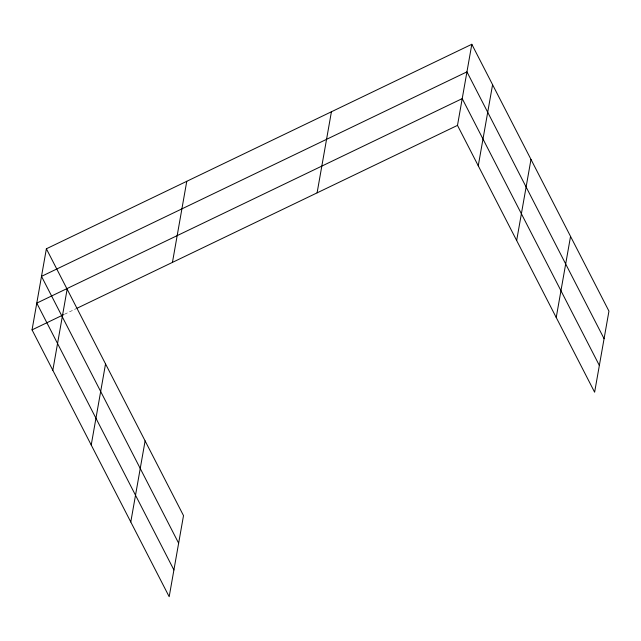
<?xml version="1.0" encoding="UTF-8"?>
<svg xmlns="http://www.w3.org/2000/svg" width="641" height="641" viewBox="0 0 641 641"><rect width="100%" height="100%" fill="white"/><g stroke="black" fill="none" stroke-linecap="round" stroke-linejoin="round"><path stroke-width="0.48" stroke-dasharray="3.21 2.4" d="M64.453 314.298L76.151 308.674"/><path stroke-width="0.96" d="M46.376 248.788L183.51 515.62L169.184 596.715L32.05 329.875L46.376 248.788L471.816 44.285L608.95 311.125L594.624 392.212L457.49 125.38L471.816 44.285M52.818 370.282L67.145 289.195M91.222 445.006L105.541 363.92M172.445 262.393L186.771 181.307M130.788 521.99L145.106 440.904M317.095 192.861L331.421 111.774M478.258 165.787L492.584 84.7M516.662 240.503L530.98 159.417M556.228 317.495L570.546 236.409M32.05 329.875L63.547 314.731M77.048 308.241L457.49 125.38M604.078 338.696L466.944 71.856L41.505 276.359L178.639 543.191M599.351 365.45L462.217 98.618L36.777 303.113L173.911 569.953"/></g></svg>
